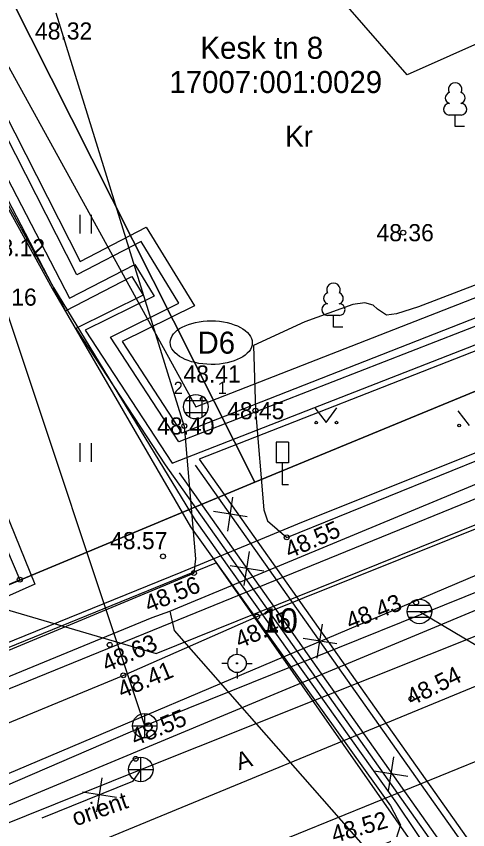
# Model space of a CAD drawing. Extents: x 641385 to 641893, y 6455477 to 6456239.
# Drawn here: x 641578.24 to 641596.69, y 6455975.68 to 6456008.93 of the extents above; entities that cross this region are included whole.
import ezdxf

# ---------------------------------------------------------------- set-up
doc = ezdxf.new("R2010")
doc.units = 0
for name, color, linetype in [('ALUSVORK', 7, 'Continuous'), ('DKAEV', 7, 'Continuous'), ('DTRASS', 7, 'Continuous'), ('HALJASTUS', 7, 'Continuous'), ('HOONE', 7, 'Continuous'), ('HOONEDET', 7, 'Continuous'), ('KAEVU_NR', 7, 'Continuous'), ('KKAEV', 7, 'Continuous'), ('KORGUS', 7, 'Continuous'), ('KTRASS', 7, 'Continuous'), ('LIIKLUS', 7, 'Continuous'), ('MOOTPIIR', 7, 'Continuous'), ('MPKAABEL', 7, 'Continuous'), ('PIIR', 7, 'Continuous'), ('PUU', 7, 'Continuous'), ('SITRASS', 7, 'Continuous'), ('SKKAEV', 7, 'Continuous'), ('SKTRASS', 7, 'Continuous'), ('TEE', 7, 'Continuous'), ('TORU_NR', 7, 'Continuous'), ('TTRASS', 7, 'Continuous'), ('VTRASS', 7, 'Continuous')]:
    doc.layers.add(name, color=color, linetype=linetype)

msp = doc.modelspace()

# ---------------------------------------------------------------- linework, layer by layer
at = {"layer": 'ALUSVORK'}
for p, q in [((641587.263, 6455982.856), (641587.263, 6455983.106)), ((641586.888, 6455982.481), (641586.638, 6455982.481)), ((641587.638, 6455982.481), (641587.888, 6455982.481)), ((641587.263, 6455982.106), (641587.263, 6455981.856))]:
    msp.add_line(p, q, dxfattribs=at)
for radius in [0.375, 0.022]:
    msp.add_circle((641587.263, 6455982.481), radius, dxfattribs=at)
at = {"layer": 'DKAEV'}
for p, q in [((641585.329, 6455992.537), (641585.329, 6455993.403)), ((641585.829, 6455993.403), (641585.829, 6455992.537)), ((641585.146, 6455993.22), (641586.012, 6455993.22)), ((641586.012, 6455992.72), (641585.146, 6455992.72))]:
    msp.add_line(p, q, dxfattribs=at)
msp.add_circle((641585.579, 6455992.97), 0.5, dxfattribs=at)
at = {"layer": 'DTRASS'}
msp.add_line((641585.579, 6455992.97), (641611.98, 6456003.273), dxfattribs=at)
msp.add_line((641585.579, 6455992.97), (641611.98, 6456003.273), dxfattribs=at)
msp.add_lwpolyline([(641551.465, 6456058.479), (641565.447, 6456029.74), (641571.69, 6456018.17), (641585.579, 6455992.97)], dxfattribs=at)
at = {"layer": 'HALJASTUS'}
for p, q in [((641580.839, 6456000.814), (641580.839, 6456000.052)), ((641581.295, 6456000.814), (641581.295, 6456000.052)), ((641590.44, 6455992.927), (641590.904, 6455992.32)), ((641590.904, 6455992.32), (641591.349, 6455992.927)), ((641596.284, 6455992.809), (641596.748, 6455992.202)), ((641580.839, 6455991.48), (641580.839, 6455990.718)), ((641581.295, 6455991.48), (641581.295, 6455990.718))]:
    msp.add_line(p, q, dxfattribs=at)
for centre in [(641590.503, 6455992.32), (641591.332, 6455992.32), (641596.347, 6455992.202)]:
    msp.add_circle(centre, 0.055, dxfattribs=at)
at = {"layer": 'HOONE'}
msp.add_lwpolyline([(641570.361, 6455994.271), (641573.836, 6455995.677), (641574.355, 6455994.464), (641574.663, 6455994.596), (641578.381, 6455985.901), (641564.076, 6455979.734)], dxfattribs=at)
at = {"layer": 'HOONEDET'}
msp.add_lwpolyline([(641574.489, 6455994.659), (641575.049, 6455994.923), (641576.714, 6455991.333), (641578.996, 6455985.716), (641564.405, 6455979.21)], dxfattribs=at)
at = {"layer": 'KAEVU_NR'}
msp.add_ellipse((641586.208, 6455995.59), major_axis=(1.678, -0.009), ratio=0.531431, dxfattribs=at)
at = {"layer": 'KKAEV'}
for p, q in [((641583.491, 6455979.431), (641583.491, 6455980.431)), ((641582.991, 6455979.931), (641583.991, 6455979.931)), ((641583.33, 6455977.644), (641583.33, 6455978.644)), ((641582.83, 6455978.144), (641583.83, 6455978.144))]:
    msp.add_line(p, q, dxfattribs=at)
for centre in [(641583.491, 6455979.931), (641583.33, 6455978.144)]:
    msp.add_circle(centre, 0.5, dxfattribs=at)
at = {"layer": 'KORGUS'}
for centre in [(641594.057, 6456000.086), (641594.057, 6456000.086), (641585.864, 6455993.284), (641588.015, 6455992.81), (641585.108, 6455992.184), (641589.294, 6455987.632), (641584.236, 6455986.853), (641585.501, 6455986.172), (641578.381, 6455985.901), (641594.586, 6455984.972), (641588.083, 6455984.393), (641582.059, 6455983.24), (641582.614, 6455981.99), (641594.393, 6455981.033), (641583.121, 6455978.58)]:
    msp.add_circle(centre, 0.1, dxfattribs=at)
at = {"layer": 'KTRASS'}
for p, q in [((641583.33, 6455978.144), (641605.521, 6455986.985)), ((641567.921, 6455971.955), (641583.33, 6455978.144)), ((641581.534, 6455976.417), (641581.75, 6455977.8)), ((641582.333, 6455977.001), (641580.95, 6455977.217))]:
    msp.add_line(p, q, dxfattribs=at)
for points in [[(641583.491, 6455979.931), (641577.526, 6455997.8)], [(641608.08, 6455974.756), (641602.699, 6455987.668), (641583.491, 6455979.931), (641566.251, 6455972.487)], [(641583.33, 6455978.144), (641582.984, 6455977.652), (641579.282, 6455976.154)]]:
    msp.add_lwpolyline(points, dxfattribs=at)
at = {"layer": 'LIIKLUS'}
for p, q in [((641588.862, 6455991.527), (641588.862, 6455990.677)), ((641589.362, 6455991.527), (641588.862, 6455991.527)), ((641589.362, 6455991.527), (641589.362, 6455990.677)), ((641589.362, 6455990.677), (641588.862, 6455990.677)), ((641589.112, 6455990.677), (641589.112, 6455989.777)), ((641589.362, 6455989.777), (641589.112, 6455989.777))]:
    msp.add_line(p, q, dxfattribs=at)
at = {"layer": 'MOOTPIIR'}
msp.add_lwpolyline([(641502.29, 6456186.375), (641505.592, 6456169.157), (641519.147, 6456171.939), (641526.793, 6456118.545), (641535.481, 6456068.629), (641550.6, 6456032.105), (641572.669, 6455986.189), (641583.964, 6455982.884), (641605.512, 6455991.581), (641619.588, 6455970.884), (641636.618, 6455976.101), (641618.024, 6456017.147), (641594.217, 6456006.538), (641575.102, 6456028.452), (641553.901, 6456077.151), (641542.78, 6456139.068), (641533.57, 6456192.984), (641502.29, 6456186.375)], dxfattribs=at)
at = {"layer": 'MPKAABEL'}
for points in [[(641534.898, 6456040.112), (641536.85, 6456040.19), (641541.41, 6456038.81), (641546.88, 6456034.64), (641553.1, 6456029.66), (641561.33, 6456023.6), (641568.21, 6456018.18), (641574.52, 6456007.38), (641579.76, 6455997.85), (641585.55, 6455988.33), (641593.78, 6455976.76), (641596.86, 6455972.18), (641597.72, 6455972.07), (641616.26, 6455979.99), (641620.19, 6455981.62), (641620.82, 6455981.25), (641621.46, 6455979.89)], [(641534.898, 6456040.112), (641536.85, 6456040.19), (641541.41, 6456038.81), (641546.88, 6456034.64), (641553.1, 6456029.66), (641561.33, 6456023.6), (641568.21, 6456018.18), (641574.52, 6456007.38), (641579.76, 6455997.85), (641585.55, 6455988.33), (641593.78, 6455976.76), (641596.86, 6455972.18), (641597.72, 6455972.07), (641616.26, 6455979.99), (641620.19, 6455981.62), (641620.82, 6455981.25), (641621.46, 6455979.89)], [(641535.091, 6456039.712), (641536.8, 6456039.9), (641541.44, 6456038.64), (641546.83, 6456034.55), (641552.98, 6456029.56), (641561.18, 6456023.32), (641567.96, 6456018.06), (641574.45, 6456007.33), (641579.71, 6455997.8), (641585.36, 6455988.06), (641593.53, 6455976.66), (641593.95, 6455975.88), (641593.76, 6455975.28), (641585.99, 6455972.17), (641584.44, 6455970.5)], [(641535.091, 6456039.712), (641536.8, 6456039.9), (641541.44, 6456038.64), (641546.83, 6456034.55), (641552.98, 6456029.56), (641561.18, 6456023.32), (641567.96, 6456018.06), (641574.45, 6456007.33), (641579.71, 6455997.8), (641585.36, 6455988.06), (641593.53, 6455976.66), (641593.95, 6455975.88), (641593.76, 6455975.28), (641585.99, 6455972.17), (641584.44, 6455970.5)], [(641564.95, 6455978.087), (641574.967, 6455982.149), (641584.973, 6455986.211), (641589.75, 6455988.183), (641600.195, 6455992.361), (641611.418, 6455997.227), (641609.747, 6456003.373), (641610.633, 6456006.337), (641608.51, 6456015.942), (641603.903, 6456025.938), (641597.596, 6456025.649)], [(641564.95, 6455978.087), (641574.967, 6455982.149), (641584.973, 6455986.211), (641589.75, 6455988.183), (641600.195, 6455992.361), (641611.418, 6455997.227), (641609.747, 6456003.373), (641610.633, 6456006.337), (641608.51, 6456015.942), (641603.903, 6456025.938), (641597.596, 6456025.649)], [(641595.827, 6455973.141), (641586.42, 6455986.592), (641575.042, 6455981.964), (641565.038, 6455977.905)]]:
    msp.add_lwpolyline(points, dxfattribs=at)
at = {"layer": 'PIIR'}
for p, q in [((641572.69, 6456020.25), (641587.99, 6455989.89)), ((641587.99, 6455989.89), (641572.69, 6456020.25)), ((641587.99, 6455989.89), (641613.88, 6456000.55)), ((641613.88, 6456000.55), (641587.99, 6455989.89)), ((641560.167, 6455978.276), (641587.99, 6455989.89)), ((641587.99, 6455989.89), (641560.167, 6455978.276))]:
    msp.add_line(p, q, dxfattribs=at)
at = {"layer": 'PUU'}
for p, q in [((641596.42, 6456004.895), (641595.94, 6456004.895)), ((641596.18, 6456004.42), (641596.18, 6456004.895)), ((641596.56, 6456004.42), (641596.18, 6456004.42)), ((641591.445, 6455996.702), (641590.965, 6455996.702)), ((641591.205, 6455996.227), (641591.205, 6455996.702)), ((641591.585, 6455996.227), (641591.205, 6455996.227))]:
    msp.add_line(p, q, dxfattribs=at)
for centre, radius, start, end in [((641596.18, 6456005.94), 0.277, 332.5799, 207.4201), ((641596.01, 6456005.593), 0.233, 109.0217, 253.1415), ((641596.35, 6456005.593), 0.233, 286.8508, 70.9859), ((641595.943, 6456005.132), 0.238, 90.0016, 269.3953), ((641596.417, 6456005.132), 0.238, 270.6047, 89.9984), ((641591.205, 6455997.747), 0.277, 332.5799, 207.4201), ((641591.035, 6455997.4), 0.233, 109.0217, 253.1415), ((641591.375, 6455997.4), 0.233, 286.8508, 70.9859), ((641590.967, 6455996.94), 0.238, 90.0016, 269.3953), ((641591.442, 6455996.94), 0.238, 270.6047, 89.9984)]:
    msp.add_arc(centre, radius, start, end, dxfattribs=at)
at = {"layer": 'SITRASS'}
for points in [[(641624.99, 6456000.516), (641624.196, 6456000.287), (641565.736, 6455976.464)], [(641624.99, 6456000.516), (641624.196, 6456000.287), (641565.736, 6455976.464)], [(641565.549, 6455976.849), (641583.79, 6455984.36), (641584.51, 6455984.61), (641617.7, 6455998.39), (641618.73, 6455998.79), (641624.196, 6456000.287)], [(641565.549, 6455976.849), (641583.79, 6455984.36), (641584.51, 6455984.61), (641617.7, 6455998.39), (641618.73, 6455998.79), (641624.196, 6456000.287)], [(641584.51, 6455984.61), (641584.69, 6455983.83), (641596.768, 6455970.09)]]:
    msp.add_lwpolyline(points, dxfattribs=at)
at = {"layer": 'SKKAEV'}
for p, q in [((641595.15, 6455984.852), (641594.29, 6455984.852)), ((641594.22, 6455984.602), (641595.22, 6455984.602)), ((641595.15, 6455984.352), (641594.29, 6455984.352))]:
    msp.add_line(p, q, dxfattribs=at)
msp.add_circle((641594.72, 6455984.602), 0.5, dxfattribs=at)
at = {"layer": 'SKTRASS'}
for p in [(641594.72, 6455984.602), (641568.889, 6455969.956)]:
    msp.add_line(p, (641598.676, 6455982.243), dxfattribs=at)
msp.add_lwpolyline([(641603.156, 6455988.672), (641566.067, 6455972.956)], dxfattribs=at)
at = {"layer": 'TEE'}
for points in [[(641585.108, 6455992.184), (641579.876, 6456009.062)], [(641566.328, 6455975.243), (641572.932, 6455977.991), (641582.614, 6455981.99), (641588.083, 6455984.393), (641597.892, 6455988.339), (641607.598, 6455992.379), (641617.279, 6455996.367), (641619.782, 6455997.374), (641626.247, 6455999.972), (641626.631, 6456001.057), (641634.493, 6456004.325), (641643.408, 6456008.083), (641645.096, 6456008.788)], [(641566.328, 6455975.243), (641572.932, 6455977.991), (641582.614, 6455981.99), (641588.083, 6455984.393), (641597.892, 6455988.339), (641607.598, 6455992.379), (641617.279, 6455996.367), (641619.782, 6455997.374), (641626.247, 6455999.972), (641626.631, 6456001.057), (641634.493, 6456004.325), (641643.408, 6456008.083), (641645.096, 6456008.788)], [(641603.51, 6456000.535), (641598.766, 6455998.627), (641594.675, 6455997.052), (641593.785, 6455996.766), (641593.366, 6455996.717), (641593.01, 6455996.963), (641592.827, 6455997.119), (641592.485, 6455997.217), (641592, 6455997.147), (641590.041, 6455996.441), (641587.937, 6455995.478), (641588.015, 6455992.81), (641588.357, 6455988.754), (641588.513, 6455988.305), (641589.294, 6455987.632), (641597.631, 6455991.011), (641605.889, 6455994.476), (641604.041, 6455998.615)], [(641585.108, 6455992.184), (641585.57, 6455986.751), (641585.501, 6455986.172)], [(641565.131, 6455977.712), (641566.067, 6455978.095), (641575.734, 6455982.113), (641585.501, 6455986.172)]]:
    msp.add_lwpolyline(points, dxfattribs=at)
at = {"layer": 'TTRASS'}
for p, q in [((641613.005, 6456002.878), (641585.013, 6455991.894)), ((641613.005, 6456002.878), (641585.013, 6455991.894)), ((641613.147, 6456002.556), (641584.89, 6455991.53)), ((641613.147, 6456002.556), (641584.89, 6455991.53)), ((641613.508, 6456001.734), (641585.711, 6455990.823)), ((641613.508, 6456001.734), (641585.711, 6455990.823)), ((641586.881, 6455987.887), (641587.097, 6455989.27)), ((641587.681, 6455988.471), (641586.298, 6455988.687)), ((641587.561, 6455985.667), (641587.777, 6455987.05)), ((641588.361, 6455986.25), (641586.977, 6455986.466)), ((641590.544, 6455982.696), (641590.76, 6455984.079)), ((641591.344, 6455983.279), (641589.961, 6455983.496)), ((641593.452, 6455977.272), (641593.668, 6455978.655)), ((641594.251, 6455977.856), (641592.868, 6455978.072))]:
    msp.add_line(p, q, dxfattribs=at)
for points in [[(641584.89, 6455991.53), (641582.09, 6455995.82), (641584.89, 6455997.2), (641583.34, 6455999.72), (641580.71, 6455998.36), (641564.457, 6456030.333)], [(641564.793, 6456030.503), (641580.851, 6455998.913), (641583.544, 6456000.306), (641585.52, 6455997.094), (641582.568, 6455995.639), (641585.013, 6455991.894)], [(641564.793, 6456030.503), (641580.851, 6455998.913), (641583.544, 6456000.306), (641585.52, 6455997.094), (641582.568, 6455995.639), (641585.013, 6455991.894)], [(641564.074, 6456030.139), (641570.19, 6456017.12), (641580.42, 6455997.41), (641583.09, 6455998.79), (641583.88, 6455997.49), (641581.06, 6455996.1), (641584.61, 6455990.67), (641613.427, 6456001.918)], [(641564.074, 6456030.139), (641570.19, 6456017.12), (641580.42, 6455997.41), (641583.09, 6455998.79), (641583.88, 6455997.49), (641581.06, 6455996.1), (641584.61, 6455990.67), (641613.427, 6456001.918)], [(641563.722, 6456029.963), (641569.834, 6456016.953), (641580.248, 6455996.888), (641582.968, 6455998.295), (641583.431, 6455997.533), (641580.672, 6455996.173), (641584.323, 6455990.59)], [(641563.722, 6456029.963), (641569.834, 6456016.953), (641580.248, 6455996.888), (641582.968, 6455998.295), (641583.431, 6455997.533), (641580.672, 6455996.173), (641584.323, 6455990.59)], [(641585.711, 6455990.823), (641599.486, 6455971.342), (641612.602, 6455938.1)], [(641584.323, 6455990.59), (641598.45, 6455970.609), (641611.329, 6455937.965)], [(641612.338, 6455938.072), (641599.272, 6455971.19), (641585.563, 6455990.578)], [(641584.894, 6455990.268), (641598.68, 6455970.772), (641611.611, 6455937.995)]]:
    msp.add_lwpolyline(points, dxfattribs=at)
at = {"layer": 'VTRASS'}
msp.add_line((641570.068, 6455967.523), (641604.686, 6455981.589), dxfattribs=at)
msp.add_lwpolyline([(641602.494, 6455986.936), (641565.984, 6455971.708)], dxfattribs=at)

# ---------------------------------------------------------------- texts
at = {"layer": 'ALUSVORK'}
msp.add_text('10', height=1, dxfattribs=at).set_placement((641588.263, 6455983.731))
at = {"layer": 'KAEVU_NR'}
msp.add_text('D6', height=0.9, dxfattribs=at).set_placement((641585.646, 6455995.14))
at = {"layer": 'KORGUS'}
for s, p in [(' 48.32', (641578.743, 6456007.98)), (' 48.36', (641592.704, 6455999.736)), (' 48.36', (641592.704, 6455999.736)), (' 48.12', (641576.814, 6455999.121)), (' 48.16', (641576.471, 6455997.101)), (' 48.41', (641584.812, 6455993.959)), (' 48.45', (641586.598, 6455992.46)), (' 48.40', (641583.738, 6455991.834)), (' 48.57', (641581.814, 6455987.147))]:
    msp.add_text(s, height=0.7, dxfattribs=at).set_placement(p)
for s, rotation, p in [(' 48.55', 23.7109, (641589.171, 6455986.65)), (' 48.56', 22.0815, (641583.417, 6455984.449)), (' 48.43', 21.2521, (641591.641, 6455983.748)), (' 48.45', 23.1384, (641587.129, 6455982.977)), (' 48.63', 24.0015, (641581.696, 6455982.007)), (' 48.41', 22.8457, (641582.324, 6455980.936)), (' 48.54', 26.3409, (641594.169, 6455980.614)), (' 48.55', 22.3881, (641582.863, 6455978.995)), (' 48.52', 16.05, (641590.984, 6455975.06))]:
    msp.add_text(s, height=0.7, rotation=rotation, dxfattribs=at).set_placement(p)
at = {"layer": 'KTRASS'}
msp.add_text('orient', height=0.7, rotation=19.3665, dxfattribs=at).set_placement((641580.661, 6455975.813))
at = {"layer": 'PIIR'}
for s, p in [('Kesk tn 8', (641585.766, 6456007.193)), ('17007:001:0029', (641584.494, 6456005.794))]:
    msp.add_text(s, height=0.9, dxfattribs=at).set_placement(p)
at = {"layer": 'TEE'}
msp.add_text('Kr', height=0.85, dxfattribs=at).set_placement((641589.228, 6456003.606))
msp.add_text('A', height=0.7, rotation=17.4855, dxfattribs=at).set_placement((641587.346, 6455978.11))
at = {"layer": 'TORU_NR'}
for s, p in [('2', (641584.674, 6455993.491)), ('1', (641586.478, 6455993.491))]:
    msp.add_text(s, height=0.5, dxfattribs=at).set_placement(p)

doc.saveas('drawing.dxf')
